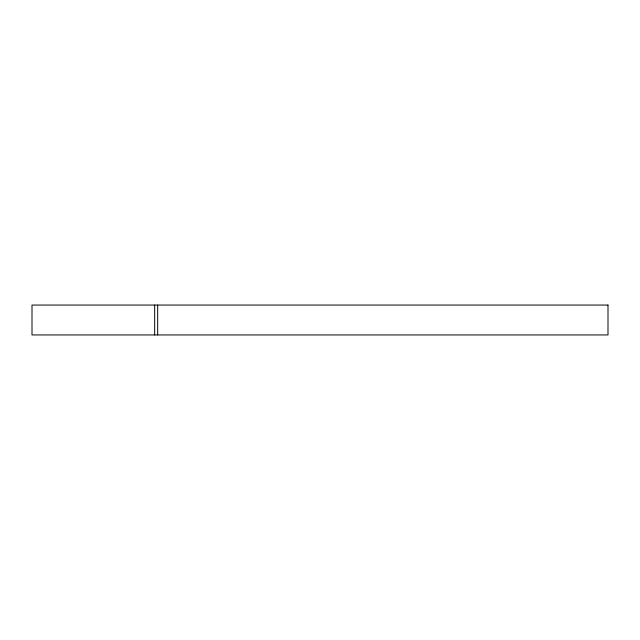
<?xml version="1.0" encoding="UTF-8"?>
<svg xmlns="http://www.w3.org/2000/svg" width="640" height="640" viewBox="0 0 640 640"><rect width="100%" height="100%" fill="white"/><g stroke="black" fill="none" stroke-linecap="round" stroke-linejoin="round"><path stroke-width="0.96" d="M154.672 305.056L154.672 334.944M157.68 305.056L157.68 334.944M608 305.056L32 305.056L32 334.944L608 334.944L608 305.056"/></g></svg>
